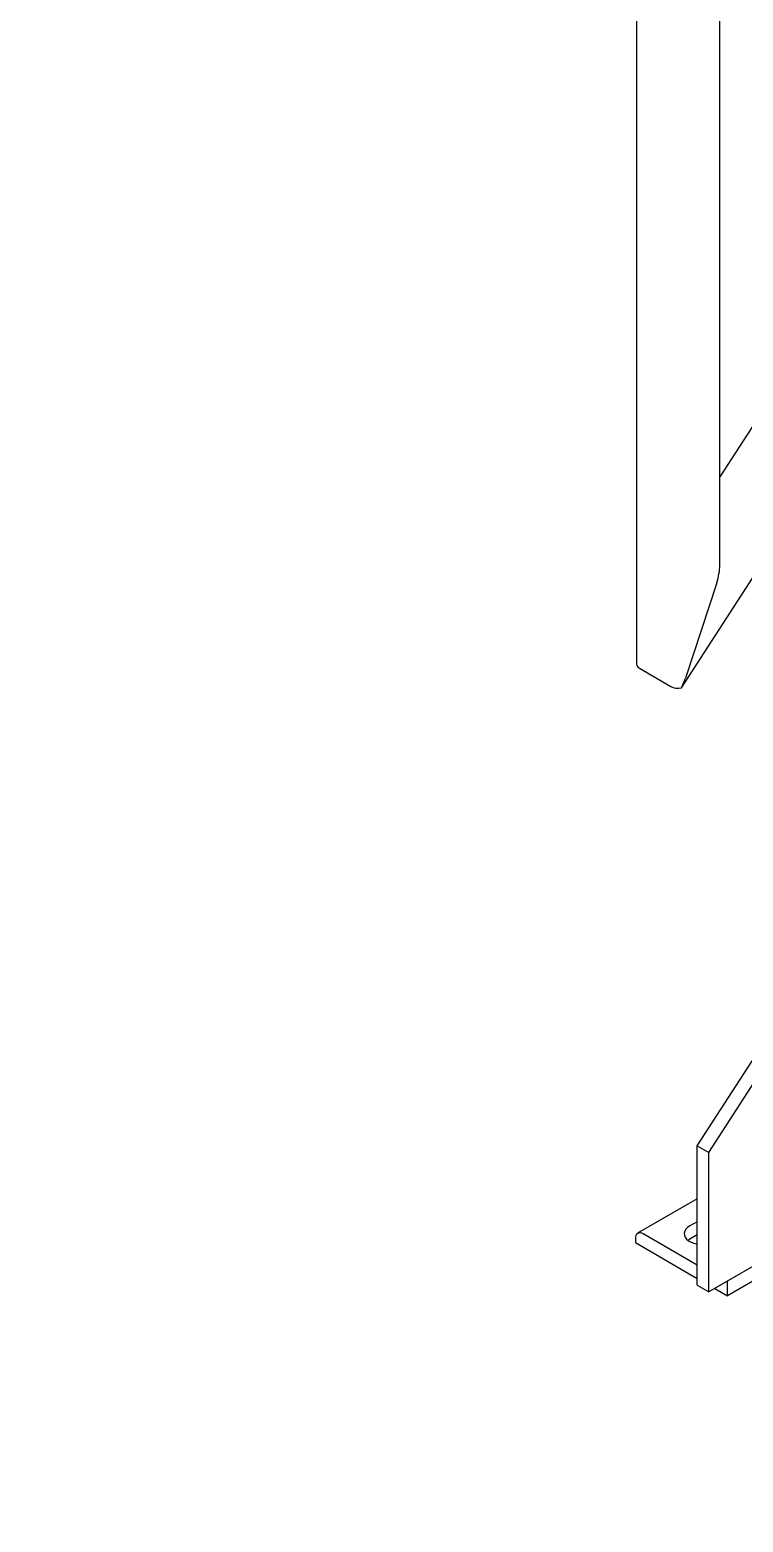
# Model space of a CAD drawing. Header units: millimetres. Extents: x 1293 to 41893, y 1011 to 26911.
# Drawn here: x 34146 to 34564, y 7830 to 8704 of the extents above; entities that cross this region are included whole.
import ezdxf

# ---------------------------------------------------------------- set-up
doc = ezdxf.new("R2010")
doc.units = ezdxf.units.MM
doc.header["$LTSCALE"] = 50
doc.layers.add('CAPA_1', color=7, linetype='Continuous')
doc.layers.add('PASILLOS', color=2, linetype='Continuous')
doc.dimstyles.new('SLDDIMSTYLE4', dxfattribs={"dimtxt": 0.18, "dimasz": 100, "dimexe": 0, "dimexo": 0.0625, "dimgap": 0, "dimtad": 0, "dimtih": 1, "dimtoh": 1, "dimdec": 0, "dimrnd": 1e-09, "dimzin": 0, "dimdsep": 46, "dimtxsty": 'Standard', "dimsah": 1, "dimcen": 0.09, "dimadec": 0, "dimazin": 0, "dimtfac": 100, "dimtdec": 0, "dimtofl": 0, "dimtmove": 0, "dimatfit": 3, "dimfxl": 1, "dimfrac": 2, "dimtolj": 1, "dimtzin": 0, "dimarcsym": 0})

msp = doc.modelspace()

# ---------------------------------------------------------------- linework, layer by layer
at = {"layer": 'PASILLOS', "linetype": 'Continuous', "lineweight": 25}
for p, q in [((34536.9456076, 8050.3558406), (36513.0809892, 11105.9531891)), ((34543.6807997, 8046.467697), (36519.8161813, 11102.0650455)), ((34501.3475539, 8867.0188744), (34501.3475539, 8332.4879174)), ((34550.1789988, 8390.1571602), (34550.1789988, 8854.0688521)), ((34740.0343947, 8735.7267459), (34550.1789988, 8442.1630308)), ((34527.7281941, 8318.4792956), (34765.3840008, 8685.954348)), ((34548.3935218, 8380.1206889), (34530.0737993, 8324.1780244)), ((34503.1330309, 8329.9995055), (34521.4527534, 8319.4237548)), ((34536.9456076, 8050.3558406), (34543.6807997, 8046.467697)), ((34536.9456076, 7968.7017594), (34536.9456076, 8050.3558406)), ((34543.6807997, 7964.8136158), (34543.6807997, 8046.467697)), ((34536.9456076, 8019.3241463), (34502.0560741, 7999.1828474)), ((34639.9611805, 8020.3950966), (34543.6807997, 7964.8136158)), ((34647.3704227, 8016.1178321), (34554.6232771, 7962.5760446)), ((34536.9456076, 8005.9591946), (34532.6234174, 8003.4640473)), ((34500.7417404, 7996.2778588), (34500.7417404, 7993.6811936)), ((34536.9456076, 7980.5586972), (34505.2282763, 7998.8687228)), ((34536.9456076, 7998.1816434), (34532.6234174, 7995.6864961)), ((34500.7417404, 7993.6811936), (34536.9456076, 7972.781146)), ((34532.6234174, 7995.6864961), (34531.6431498, 7995.0391041)), ((34554.6232771, 7962.5760446), (34554.6232771, 7971.1305736)), ((34536.9456076, 7968.7017594), (34543.6807997, 7964.8136158)), ((34547.2140349, 7966.8533091), (34554.6232771, 7962.5760446))]:
    msp.add_line(p, q, dxfattribs=at)
at = {"layer": 'PASILLOS', "linetype": 'Continuous', "lineweight": 25, "flags": 128}
for points in [[(34527.4153706, 8318.5247223), (34527.4951785, 8318.496945), (34527.6618108, 8318.4595144), (34527.731473, 8318.4860007), (34527.7028279, 8318.5758954)], [(34532.6234174, 8003.4640473), (34531.313357, 8002.5532918), (34530.3154946, 8001.5190773), (34529.6638111, 8000.3966226), (34529.3804988, 7999.2241517), (34529.4752056, 7998.0415916), (34529.9447063, 7996.8892129), (34530.7730127, 7995.8062586), (34531.9319177, 7994.8296074), (34533.3819563, 7993.9925179), (34535.0737492, 7993.3234963), (34536.9456076, 7992.8461145)]]:
    msp.add_lwpolyline(points, dxfattribs=at)
at = {"layer": 'PASILLOS', "linetype": 'Continuous', "lineweight": 25}
for centre, radius, start, end in [((34504.3854178, 8332.7828747), 3.0521496, 185.545673523, 245.7744674347), ((34525.7737016, 8327.8155941), 9.4389385, 242.7561147146, 281.7931827476), ((34503.4768727, 7996.7215412), 2.7708849, 50.7967147643, 189.2140369905)]:
    msp.add_arc(centre, radius, start, end, dxfattribs=at)
for centre, start_param, end_param in [((34544.0829988, 8382.6091009), 4.6283498072, 5.4137479706), ((34544.0829988, 8382.6091009), 4.6283498072, 5.4137479706), ((34525.7632763, 8326.6664363), 4.1667479794, 4.6283498072), ((34525.7632763, 8326.6664363), 4.1667479794, 4.6283498072)]:
    msp.add_ellipse(centre, major_axis=(3.9334837, 13.3254029), ratio=0.3494931248, start_param=start_param, end_param=end_param, dxfattribs=at)

# ---------------------------------------------------------------- leaders
at = {"layer": 'CAPA_1'}
msp.add_leader([(34901.6067353, 7923.2669709), (34146.1535043, 7136.7912869)], dimstyle='SLDDIMSTYLE4', dxfattribs=at)

doc.saveas('drawing.dxf')
